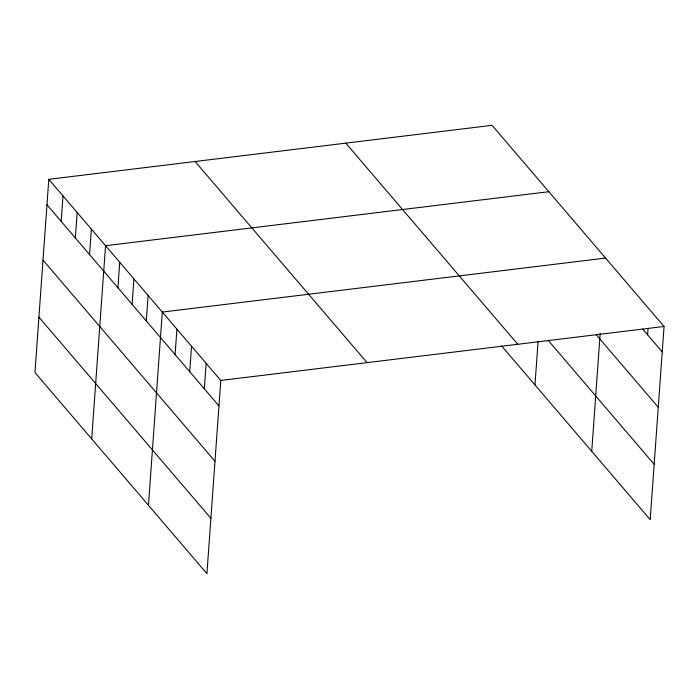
<?xml version="1.0" encoding="UTF-8"?>
<svg xmlns="http://www.w3.org/2000/svg" width="699" height="699" viewBox="0 0 699 699"><rect width="100%" height="100%" fill="white"/><g stroke="black" fill="none" stroke-linecap="round" stroke-linejoin="round"><path stroke-width="1.05" d="M48.799 179.32L34.95 372.532L206.93 573.669L220.779 380.448L48.799 179.32L492.07 125.331L664.05 326.468L650.201 519.68L501.629 345.926M61.163 221.356L62.989 195.912M75.352 237.957L77.178 212.505M89.542 254.55L91.368 229.097M91.7 438.911L105.558 245.698L548.82 191.709M117.921 287.735L119.739 262.291M132.102 304.327L133.928 278.884M146.292 320.92L148.118 295.476M148.459 505.281L162.308 312.069L605.579 258.08M175.1 354.611L176.926 329.168M189.717 371.702L191.543 346.258M204.335 388.801L206.161 363.358M534.971 384.922L538.099 341.269M591.73 451.292L600.161 333.563M647.606 334.812L648.06 328.451M220.779 380.448L664.05 326.468M642.739 329.115L662.224 351.912M596.238 334.742L658.257 407.272M548.165 340.343L654.168 464.319M345.787 143.146L517.767 344.284M195.082 161.504L367.062 362.632M46.973 204.763L218.953 405.901M43.006 260.133L214.986 461.261M38.917 317.171L210.897 518.3"/></g></svg>
